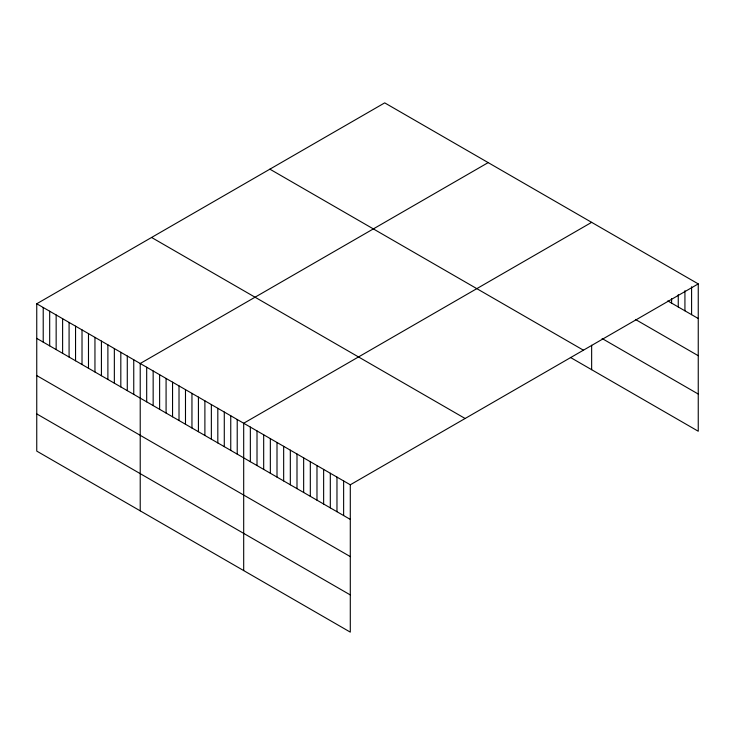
<?xml version="1.0" encoding="UTF-8"?>
<svg xmlns="http://www.w3.org/2000/svg" width="735" height="735" viewBox="0 0 735 735"><rect width="100%" height="100%" fill="white"/><g stroke="black" fill="none" stroke-linecap="round" stroke-linejoin="round"><path stroke-width="1.1" d="M36.75 303.766L350.292 484.788L350.292 632.128L36.75 451.106L36.75 303.766L384.708 102.872L698.25 283.894L698.25 431.234L570.397 357.421M488.178 162.61L140.22 363.503L140.22 510.843M591.647 222.347L243.689 423.241L243.689 570.58M350.292 484.788L698.25 283.894M667.793 300.927L698.25 318.512M635.426 319.44L698.25 355.712M602.112 338.532L698.25 394.043M269.883 169.169L583.425 350.191M151.575 237.469L465.117 418.491M36.75 338.385L350.292 519.406M36.75 375.576L350.292 556.606M36.75 413.906L350.292 594.927M691.589 286.751L691.589 314.663M684.928 290.72L684.928 310.822M678.258 294.689L678.258 306.973M671.597 298.658L671.597 303.123M591.647 345.248L591.647 369.687M343.631 480.938L343.631 515.557M336.97 477.088L336.97 511.707M330.309 473.248L330.309 507.867M323.639 469.399L323.639 504.017M316.978 465.549L316.978 500.167M310.317 461.709L310.317 496.327M303.656 457.859L303.656 492.478M296.995 454.01L296.995 488.628M290.325 450.169L290.325 484.788M283.664 446.32L283.664 480.938M277.003 442.47L277.003 477.088M270.342 438.62L270.342 473.239M263.681 434.78L263.681 469.399M257.011 430.93L257.011 465.549M250.35 427.081L250.35 461.699M237.221 419.501L237.221 454.12M230.753 415.771L230.753 450.39M224.285 412.041L224.285 446.659M217.817 408.302L217.817 442.92M211.358 404.572L211.358 439.19M204.89 400.832L204.89 435.451M198.422 397.102L198.422 431.721M191.954 393.372L191.954 427.99M185.486 389.633L185.486 424.251M179.018 385.903L179.018 420.521M172.55 382.172L172.55 416.791M166.082 378.433L166.082 413.052M159.624 374.703L159.624 409.321M153.156 370.964L153.156 405.582M146.688 367.234L146.688 401.852M133.752 359.764L133.752 394.383M127.284 356.034L127.284 390.652M120.816 352.304L120.816 386.922M114.348 348.565L114.348 383.183M107.889 344.834L107.889 379.453M101.421 341.095L101.421 375.714M94.953 337.365L94.953 371.983M88.485 333.635L88.485 368.253M82.017 329.896L82.017 364.514M75.549 326.165L75.549 360.784M69.081 322.426L69.081 357.054M62.613 318.696L62.613 353.315M56.154 314.966L56.154 349.584M49.686 311.227L49.686 345.845M43.218 307.496L43.218 342.115"/></g></svg>
